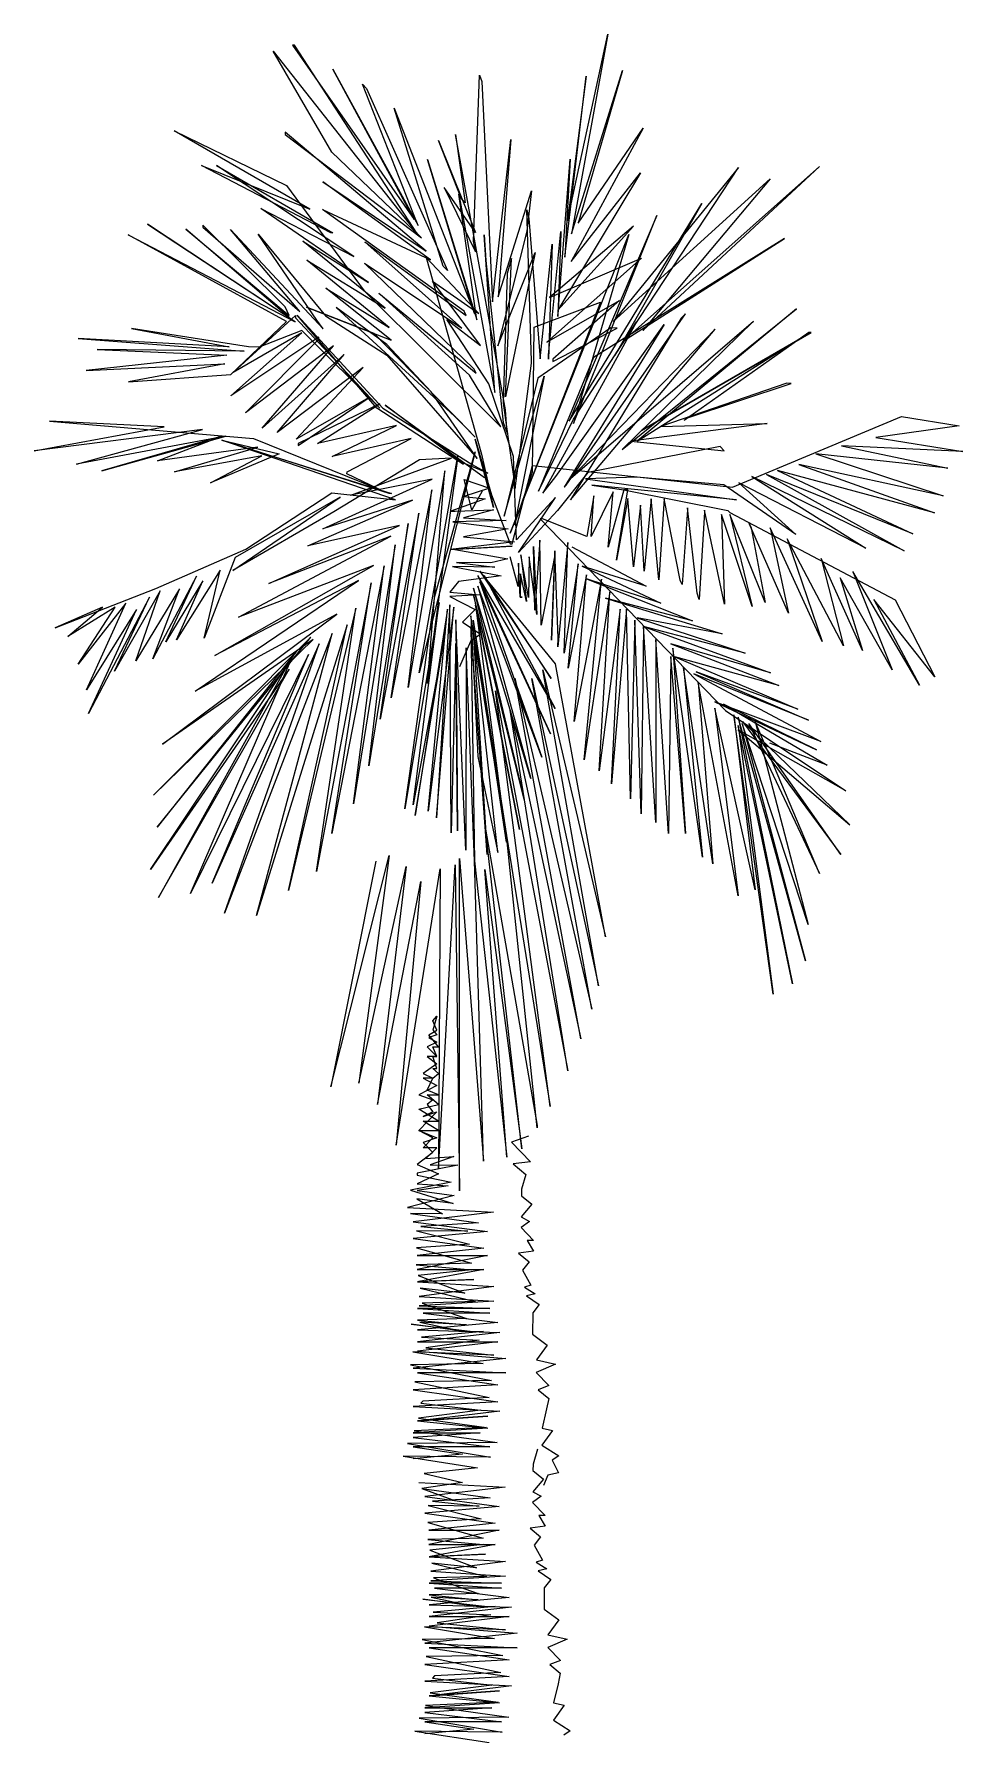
# Model space of a CAD drawing. Header units: millimetres. Extents: x 217.2 to 255.1, y 166.7 to 190.9.
# Drawn here: x 251.996 to 253.102, y 183.566 to 185.593 of the extents above; entities that cross this region are included whole.
import ezdxf

# ---------------------------------------------------------------- set-up
doc = ezdxf.new("R2010")
doc.units = ezdxf.units.MM
doc.layers.add('trees', color=104, linetype='Continuous')

msp = doc.modelspace()

# ---------------------------------------------------------------- linework, layer by layer
at = {"layer": 'trees', "color": 97, "true_color": 0x279b30}
for p, q in [((252.3038, 185.5802), (252.4486, 185.3723)), ((252.4525, 185.3549), (252.3063, 185.5802)), ((252.4486, 185.3723), (252.3517, 185.5517)), ((252.3517, 185.5517), (252.4535, 185.3652)), ((252.5192, 185.3466), (252.5267, 185.5445)), ((252.5292, 185.5369), (252.5421, 185.2741)), ((252.4485, 185.378), (252.387, 185.5335)), ((252.392, 185.5284), (252.4883, 185.3115)), ((252.4833, 185.3166), (252.4247, 185.5052)), ((252.4247, 185.5052), (252.5207, 185.2603)), ((252.3243, 185.3845), (252.1629, 185.4779)), ((252.1629, 185.4779), (252.2967, 185.4128)), ((252.4632, 185.3346), (252.2949, 185.4763)), ((252.2949, 185.4763), (252.2949, 185.4737)), ((252.2949, 185.4737), (252.4574, 185.3504)), ((252.5421, 185.2741), (252.5639, 185.4679)), ((252.5639, 185.4679), (252.5489, 185.2803)), ((252.3493, 185.3563), (252.1954, 185.4369)), ((252.1954, 185.4369), (252.3243, 185.3845)), ((252.3769, 185.3281), (252.2132, 185.4367)), ((252.2132, 185.4367), (252.3518, 185.3563)), ((252.4574, 185.3504), (252.3505, 185.4528)), ((252.5207, 185.2603), (252.4646, 185.4438)), ((252.4646, 185.4438), (252.5232, 185.2527)), ((252.6197, 185.2566), (252.6346, 185.4442)), ((252.6346, 185.4442), (252.6281, 185.3275)), ((252.835, 185.4342), (252.6856, 185.2507)), ((252.6856, 185.2507), (252.8729, 185.421)), ((252.6876, 185.2101), (252.835, 185.4342)), ((252.8729, 185.421), (252.721, 185.2401)), ((252.7914, 185.3915), (252.6876, 185.2101)), ((252.2968, 185.2506), (252.1081, 185.3542)), ((252.1081, 185.3542), (252.307, 185.2505)), ((252.307, 185.2505), (252.1311, 185.3666)), ((252.1311, 185.3666), (252.2998, 185.2554)), ((252.2998, 185.2554), (252.1768, 185.361)), ((252.1768, 185.361), (252.2999, 185.2579)), ((252.2949, 185.2681), (252.1971, 185.3658)), ((252.1971, 185.3633), (252.3126, 185.2629)), ((252.3126, 185.2629), (252.23, 185.3603)), ((252.23, 185.3603), (252.3403, 185.2422)), ((252.6964, 185.0983), (252.904, 185.2658)), ((252.904, 185.2658), (252.7143, 185.1082)), ((252.6351, 185.0635), (252.8531, 185.2512)), ((252.8531, 185.2512), (252.6964, 185.0983)), ((252.7143, 185.1082), (252.9112, 185.2327)), ((252.7195, 185.1208), (252.9215, 185.2377)), ((252.9189, 185.2377), (252.7704, 185.1329)), ((252.9112, 185.2327), (252.9087, 185.2302)), ((252.9215, 185.2377), (252.9189, 185.2377)), ((252.0483, 185.2305), (252.246, 185.2154)), ((252.246, 185.2154), (252.0709, 185.2176)), ((252.0709, 185.2176), (252.2257, 185.2106)), ((252.9087, 185.2302), (252.7195, 185.1208)), ((252.2257, 185.2106), (252.0579, 185.1924)), ((252.0579, 185.1924), (252.223, 185.2005)), ((252.223, 185.2005), (252.1085, 185.179)), ((252.1085, 185.179), (252.2305, 185.1877)), ((252.1085, 185.179), (252.1085, 185.179)), ((252.8928, 185.1771), (252.7424, 185.1256)), ((252.773, 185.1354), (252.8979, 185.177)), ((252.8979, 185.177), (252.8928, 185.1771)), ((252.0141, 185.132), (252.2575, 185.1112)), ((252.8278, 185.0535), (253.0294, 185.1374)), ((253.0294, 185.1374), (253.0294, 185.1374)), ((252.1967, 185.1221), (251.9959, 185.0967)), ((252.0464, 185.0808), (252.1967, 185.1221)), ((252.2245, 185.1142), (252.0464, 185.0808)), ((252.2194, 185.1142), (252.0768, 185.0728)), ((252.0768, 185.0728), (252.2245, 185.1142)), ((252.1429, 185.0847), (252.2194, 185.1142)), ((252.8694, 185.1292), (252.7067, 185.1083)), ((252.7424, 185.1256), (252.8694, 185.1292)), ((253.0978, 185.1264), (252.9986, 185.1124)), ((252.9986, 185.1124), (253.1025, 185.0959)), ((253.0845, 185.0758), (252.9273, 185.0929)), ((252.9273, 185.0929), (253.079, 185.0429)), ((253.1025, 185.0959), (252.9579, 185.1027)), ((252.9579, 185.1027), (253.0845, 185.0758)), ((253.0686, 185.0227), (252.8814, 185.0732)), ((252.8814, 185.0732), (253.0429, 184.9976)), ((253.079, 185.0429), (252.9069, 185.0805)), ((252.9069, 185.0805), (253.0686, 185.0227)), ((252.9869, 184.9805), (252.8355, 185.0585)), ((252.8508, 185.0659), (252.9869, 184.9805)), ((253.0325, 184.9774), (252.8508, 185.0659)), ((253.0429, 184.9976), (252.8686, 185.0683)), ((252.8686, 185.0683), (253.0325, 184.9774)), ((252.8249, 185.0231), (253.0216, 184.9192)), ((252.2396, 184.8983), (252.421, 184.995)), ((252.9347, 184.8695), (252.8729, 185.0048)), ((252.9601, 184.8641), (252.8931, 184.9918)), ((252.8931, 184.9918), (252.9347, 184.8695)), ((252.2354, 184.9694), (252.1987, 184.8734)), ((252.9828, 184.8587), (252.9334, 184.9685)), ((252.9334, 184.9685), (252.9601, 184.8641)), ((252.2175, 184.9544), (252.1657, 184.8712)), ((252.1987, 184.8734), (252.2175, 184.9544)), ((252.2112, 184.8529), (252.4003, 184.9598)), ((252.4003, 184.9598), (252.2396, 184.8983)), ((253.0509, 184.8173), (252.9713, 184.9528)), ((252.9713, 184.9528), (253.0181, 184.8355)), ((252.169, 184.9321), (252.1172, 184.8464)), ((252.1172, 184.8464), (252.1461, 184.9299)), ((252.1895, 184.9471), (252.1375, 184.8487)), ((252.1375, 184.8487), (252.169, 184.9321)), ((252.153, 184.8689), (252.1895, 184.9471)), ((252.197, 184.9419), (252.153, 184.8689)), ((252.1657, 184.8712), (252.197, 184.9419)), ((252.1878, 184.8101), (252.3823, 184.9422)), ((252.3823, 184.9422), (252.2112, 184.8529)), ((252.956, 184.9454), (252.9828, 184.8587)), ((253.0181, 184.8355), (252.956, 184.9454)), ((253.0688, 184.8272), (252.9963, 184.9195)), ((252.9963, 184.9195), (253.0509, 184.8173)), ((253.0216, 184.9192), (253.0688, 184.8272)), ((252.149, 184.7471), (252.3564, 184.9019)), ((252.3564, 184.9019), (252.1878, 184.8101)), ((252.3257, 184.8744), (252.1381, 184.6863)), ((252.1381, 184.6863), (252.3282, 184.8718)), ((252.1427, 184.6482), (252.3257, 184.8744)), ((252.3282, 184.8718), (252.149, 184.7471)), ((252.1345, 184.5975), (252.3077, 184.8568)), ((252.3077, 184.8568), (252.1427, 184.6482)), ((252.3051, 184.8543), (252.1442, 184.5644)), ((252.1823, 184.569), (252.3051, 184.8543)), ((252.2079, 184.5814), (252.3229, 184.8541)), ((252.792, 184.6123), (252.757, 184.8615)), ((252.1442, 184.5644), (252.2998, 184.8366)), ((252.6018, 184.8355), (252.6766, 184.5173)), ((252.6683, 184.459), (252.6018, 184.8355)), ((252.6766, 184.5173), (252.6172, 184.8429)), ((252.8046, 184.6046), (252.7694, 184.8385)), ((252.7694, 184.8385), (252.792, 184.6123)), ((252.9184, 184.7758), (252.782, 184.8307)), ((252.782, 184.8307), (252.9333, 184.7502)), ((252.7846, 184.8332), (252.9184, 184.7758)), ((252.6107, 184.315), (252.5457, 184.8108)), ((252.5457, 184.8108), (252.6316, 184.3579)), ((252.5687, 184.8257), (252.6604, 184.4312)), ((252.6604, 184.4312), (252.589, 184.8255)), ((252.8346, 184.5661), (252.7869, 184.8205)), ((252.7869, 184.8205), (252.8046, 184.6046)), ((252.6316, 184.3579), (252.5632, 184.7877)), ((252.855, 184.5735), (252.8069, 184.7898)), ((252.8069, 184.7898), (252.8346, 184.5661)), ((252.9333, 184.7502), (252.807, 184.7974)), ((252.807, 184.7974), (252.9281, 184.7401)), ((252.9281, 184.7401), (252.8171, 184.7948)), ((252.8171, 184.7948), (252.9406, 184.7222)), ((252.8763, 184.4489), (252.8296, 184.7819)), ((252.8296, 184.7819), (252.855, 184.5735)), ((252.8993, 184.4613), (252.8345, 184.7692)), ((252.8345, 184.7692), (252.8763, 184.4489)), ((252.9149, 184.489), (252.8347, 184.7793)), ((252.8347, 184.7793), (252.8993, 184.4613)), ((252.9179, 184.5321), (252.8396, 184.7717)), ((252.8396, 184.7717), (252.9149, 184.489)), ((252.8397, 184.7742), (252.957, 184.6154)), ((252.957, 184.6154), (252.8473, 184.7716)), ((252.8473, 184.7716), (252.9314, 184.5929)), ((252.9314, 184.5929), (252.8549, 184.774)), ((252.963, 184.6915), (252.8345, 184.7641)), ((252.9406, 184.7222), (252.8724, 184.7484)), ((252.3496, 184.3385), (252.4189, 184.6143)), ((252.4032, 184.6076), (252.3496, 184.3385)), ((252.4189, 184.6143), (252.3826, 184.3432)), ((252.3826, 184.3432), (252.4391, 184.6014)), ((252.3496, 184.3385), (252.3496, 184.3385))]:
    msp.add_line(p, q, dxfattribs=at)
at = {"layer": 'trees', "color": 84, "true_color": 0x2aaf18}
for p, q in [((252.3063, 185.5802), (252.3038, 185.5802)), ((252.6312, 185.3707), (252.6796, 185.5934)), ((252.6796, 185.5934), (252.6361, 185.3554)), ((252.3505, 185.4528), (252.2809, 185.5729)), ((252.2809, 185.5729), (252.4525, 185.3549)), ((252.5267, 185.5445), (252.5292, 185.5369)), ((252.6281, 185.3275), (252.6536, 185.543)), ((252.6536, 185.543), (252.6312, 185.3707)), ((252.6361, 185.3554), (252.6968, 185.5501)), ((252.6968, 185.5501), (252.6439, 185.368)), ((252.387, 185.5335), (252.392, 185.5284)), ((252.7214, 185.4812), (252.6357, 185.3224)), ((252.6439, 185.368), (252.7214, 185.4812)), ((252.5046, 185.3976), (252.4775, 185.4664)), ((252.4775, 185.4664), (252.5219, 185.3568)), ((252.5574, 185.1457), (252.4979, 185.4738)), ((252.4979, 185.4738), (252.5096, 185.3924)), ((252.5639, 185.4679), (252.5639, 185.4679)), ((252.9315, 185.4355), (252.698, 185.2277)), ((252.721, 185.2401), (252.9315, 185.4355)), ((252.1768, 185.361), (252.1768, 185.361)), ((252.1971, 185.3658), (252.1971, 185.3633)), ((252.8898, 185.3497), (252.6622, 185.2078)), ((252.698, 185.2277), (252.8898, 185.3497)), ((252.2512, 185.2205), (252.1119, 185.2425)), ((252.1119, 185.2425), (252.2283, 185.2207)), ((252.2283, 185.2207), (252.0483, 185.2305)), ((252.0709, 185.2176), (252.0709, 185.2176)), ((252.151, 185.1252), (252.0141, 185.132)), ((253.0294, 185.1374), (253.0978, 185.1264)), ((251.9959, 185.0967), (252.151, 185.1252)), ((252.0212, 184.8857), (252.1411, 184.9325)), ((252.1461, 184.9299), (252.0917, 184.8341)), ((252.0774, 184.9104), (252.0212, 184.8857)), ((252.0363, 184.8753), (252.0774, 184.9104)), ((252.0926, 184.9102), (252.0363, 184.8753)), ((252.1053, 184.9151), (252.0486, 184.8422)), ((252.0486, 184.8422), (252.0926, 184.9102)), ((252.0584, 184.8116), (252.1053, 184.9151)), ((252.1333, 184.9224), (252.0606, 184.7837)), ((252.0917, 184.8341), (252.1333, 184.9224)), ((252.1179, 184.9074), (252.0584, 184.8116)), ((252.0606, 184.7837), (252.1179, 184.9074)), ((252.369, 184.8891), (252.2607, 184.5427)), ((252.3511, 184.8791), (252.2227, 184.5457)), ((252.2607, 184.5427), (252.3511, 184.8791)), ((252.3229, 184.8541), (252.1823, 184.569)), ((252.3357, 184.8666), (252.2079, 184.5814)), ((252.2227, 184.5457), (252.3357, 184.8666)), ((252.2998, 184.8366), (252.1345, 184.5975)), ((252.6472, 184.3958), (252.5687, 184.8257)), ((252.589, 184.8255), (252.6683, 184.459)), ((252.5632, 184.7877), (252.6472, 184.3958)), ((252.8195, 184.7871), (252.963, 184.6915)), ((252.9676, 184.6508), (252.8397, 184.7742)), ((252.8549, 184.774), (252.9179, 184.5321)), ((252.8345, 184.7641), (252.9676, 184.6508)), ((252.5335, 184.6459), (252.5952, 184.2924)), ((252.5952, 184.2899), (252.5588, 184.638)), ((252.5588, 184.638), (252.6107, 184.315)), ((252.6107, 184.315), (252.6107, 184.315))]:
    msp.add_line(p, q, dxfattribs=at)
at = {"layer": 'trees', "color": 97, "true_color": 0x25742c}
for p, q in [((252.4682, 185.3244), (252.3399, 185.4174)), ((252.3399, 185.4174), (252.4632, 185.3346)), ((252.7182, 185.428), (252.6197, 185.2642)), ((252.6357, 185.3224), (252.7182, 185.428)), ((252.2967, 185.4128), (252.2967, 185.4128)), ((252.2967, 185.4128), (252.3891, 185.2873)), ((252.5219, 185.3568), (252.4845, 185.4105)), ((252.4845, 185.4105), (252.5216, 185.3339)), ((252.5232, 185.2527), (252.5021, 185.4027)), ((252.5096, 185.3924), (252.5046, 185.3976)), ((252.5489, 185.2803), (252.5885, 185.4067)), ((252.5885, 185.4067), (252.5828, 185.3586)), ((252.3943, 185.2974), (252.2659, 185.3853)), ((252.2659, 185.3853), (252.3769, 185.3281)), ((252.5081, 185.263), (252.3395, 185.3844)), ((252.3395, 185.3844), (252.3395, 185.3844)), ((252.3395, 185.3844), (252.4682, 185.3244)), ((252.4535, 185.3652), (252.4485, 185.378)), ((252.5886, 185.2037), (252.5831, 185.3839)), ((252.5831, 185.3839), (252.5855, 185.3737)), ((252.7379, 185.377), (252.6334, 185.132)), ((252.6384, 185.1294), (252.7379, 185.377)), ((252.7379, 185.377), (252.7379, 185.377)), ((252.3328, 185.2525), (252.263, 185.3548)), ((252.263, 185.3548), (252.343, 185.2574)), ((252.3518, 185.3563), (252.3493, 185.3563)), ((252.4535, 185.3652), (252.4535, 185.3652)), ((252.532, 185.3541), (252.5342, 185.3236)), ((252.5828, 185.3586), (252.5482, 185.2219)), ((252.5855, 185.3737), (252.5987, 185.2061)), ((252.6089, 185.211), (252.6234, 185.3581)), ((252.7098, 185.3646), (252.6098, 185.2795)), ((252.6197, 185.2642), (252.7098, 185.3646)), ((252.6234, 185.3555), (252.6197, 185.2566)), ((252.6234, 185.3581), (252.6234, 185.3555)), ((252.7046, 185.3545), (252.6384, 185.1294)), ((252.4142, 185.2667), (252.3162, 185.3466)), ((252.3162, 185.3466), (252.3943, 185.2974)), ((252.5053, 185.2427), (252.3898, 185.3457)), ((252.3898, 185.3457), (252.5105, 185.2579)), ((252.4632, 185.3346), (252.4632, 185.3346)), ((252.5216, 185.3339), (252.5192, 185.3466)), ((252.5987, 185.2061), (252.6131, 185.343)), ((252.6131, 185.343), (252.6089, 185.2059)), ((252.419, 185.2438), (252.321, 185.3237)), ((252.321, 185.3237), (252.4142, 185.2667)), ((252.3769, 185.3281), (252.3769, 185.3281)), ((252.5199, 185.1943), (252.3895, 185.3203)), ((252.5258, 185.2603), (252.4631, 185.327)), ((252.4682, 185.3244), (252.4682, 185.3244)), ((252.4883, 185.3115), (252.4833, 185.3166)), ((252.5647, 185.3258), (252.5594, 185.3081)), ((252.7195, 185.3264), (252.6066, 185.2263)), ((252.6098, 185.2795), (252.7195, 185.3264)), ((252.6357, 185.3224), (252.6357, 185.3224)), ((252.5279, 185.2222), (252.4704, 185.299)), ((252.4704, 185.299), (252.5258, 185.2603)), ((252.4213, 185.2285), (252.3434, 185.2904)), ((252.3434, 185.2904), (252.419, 185.2438)), ((252.3891, 185.2873), (252.3891, 185.2873)), ((252.5147, 185.1868), (252.4068, 185.2846)), ((252.4068, 185.2846), (252.5224, 185.1892)), ((252.5916, 185.2442), (252.6706, 185.2737)), ((252.6066, 185.2263), (252.6935, 185.276)), ((252.6935, 185.276), (252.614, 185.2059)), ((252.2331, 185.1902), (252.3075, 185.2578)), ((252.2999, 185.2579), (252.2949, 185.2681)), ((252.3075, 185.2578), (252.3075, 185.2553)), ((252.3075, 185.2553), (252.4077, 185.1475)), ((252.4041, 185.1475), (252.3093, 185.2582)), ((252.3093, 185.2582), (252.4112, 185.1475)), ((252.4011, 185.2364), (252.3203, 185.2678)), ((252.3203, 185.2678), (252.3203, 185.2678)), ((252.3203, 185.2678), (252.4213, 185.2285)), ((252.3403, 185.2422), (252.3328, 185.2525)), ((252.343, 185.2574), (252.416, 185.2108)), ((252.4162, 185.2235), (252.3558, 185.2674)), ((252.3558, 185.2674), (252.5014, 185.1337)), ((252.5375, 185.1764), (252.4876, 185.2531)), ((252.4876, 185.2531), (252.5279, 185.2222)), ((252.5105, 185.2579), (252.5081, 185.263)), ((252.6299, 185.0559), (252.772, 185.2598)), ((252.7668, 185.2548), (252.6348, 185.0381)), ((252.772, 185.2598), (252.7668, 185.2548)), ((252.2302, 185.1623), (252.3148, 185.2374)), ((252.3351, 185.2321), (252.2302, 185.1623)), ((252.2305, 185.1877), (252.2968, 185.2506)), ((252.3148, 185.2374), (252.2331, 185.1902)), ((252.3149, 185.24), (252.2639, 185.2203)), ((252.3148, 185.2374), (252.3148, 185.2374)), ((252.4077, 185.1475), (252.3149, 185.24)), ((252.3351, 185.2296), (252.3351, 185.2321)), ((252.5895, 185.0717), (252.5916, 185.2442)), ((252.6829, 185.2431), (252.5959, 185.1833)), ((252.6139, 185.2033), (252.6906, 185.243)), ((252.7465, 185.2474), (252.6273, 185.0534)), ((252.6385, 185.1345), (252.7135, 185.2504)), ((252.6906, 185.243), (252.6829, 185.2431)), ((252.2477, 185.1418), (252.3351, 185.2296)), ((252.3527, 185.2218), (252.2477, 185.1418)), ((252.2639, 185.2203), (252.2512, 185.2205)), ((252.2678, 185.1238), (252.3527, 185.2218)), ((252.4688, 185.167), (252.4162, 185.2235)), ((252.3653, 185.2115), (252.2678, 185.1238)), ((252.2855, 185.1185), (252.3653, 185.2115)), ((252.3879, 185.1959), (252.2855, 185.1185)), ((252.3082, 185.1106), (252.3879, 185.1959)), ((252.5224, 185.1892), (252.5199, 185.1943)), ((252.5689, 185.0516), (252.5885, 185.2011)), ((252.5885, 185.2011), (252.5886, 185.2037)), ((252.6089, 185.2059), (252.6089, 185.211)), ((252.614, 185.2059), (252.6139, 185.2033)), ((252.5558, 185.0188), (252.6036, 185.1857)), ((252.6036, 185.1857), (252.5684, 185.0085)), ((252.3951, 185.1603), (252.3082, 185.1106)), ((252.3107, 185.103), (252.3951, 185.1603)), ((252.4077, 185.1526), (252.3107, 185.1055)), ((252.3335, 185.1052), (252.4077, 185.1526)), ((252.5033, 185.084), (252.414, 185.151)), ((252.5549, 185.1533), (252.5549, 185.1533)), ((252.5549, 185.1533), (252.5689, 185.0516)), ((252.5968, 185.0487), (252.6385, 185.1345)), ((252.7704, 185.1329), (252.773, 185.1354)), ((252.2575, 185.1112), (252.4065, 185.051)), ((252.2855, 185.1185), (252.2855, 185.1185)), ((252.4277, 185.1269), (252.3335, 185.1052)), ((252.3511, 185.0898), (252.4277, 185.1269)), ((252.5547, 185.1305), (252.5596, 185.1177)), ((252.7195, 185.1208), (252.7195, 185.1208)), ((252.7424, 185.1256), (252.7424, 185.1256)), ((252.2624, 185.101), (252.1429, 185.0847)), ((252.1631, 185.0718), (252.2624, 185.101)), ((252.2674, 185.0908), (252.1631, 185.0718)), ((252.2877, 185.0931), (252.2061, 185.0586)), ((252.2061, 185.0586), (252.2674, 185.0908)), ((252.4266, 185.0381), (252.2194, 185.1092)), ((252.2194, 185.1092), (252.2194, 185.1092)), ((252.2194, 185.1092), (252.4217, 185.0458)), ((252.4191, 185.0458), (252.2194, 185.1092)), ((252.2194, 185.1092), (252.2877, 185.0931)), ((252.3107, 185.1055), (252.3107, 185.103)), ((252.7067, 185.1083), (252.8182, 185.0968)), ((252.8182, 185.0968), (252.8132, 185.1019)), ((252.3686, 185.0693), (252.3687, 185.0718)), ((252.4932, 185.0881), (252.4551, 185.086)), ((252.4646, 184.8194), (252.4854, 185.0729)), ((252.5684, 185.0085), (252.5895, 185.0717)), ((252.6555, 185.0709), (252.6194, 185.0256)), ((252.4065, 185.051), (252.3686, 185.0693)), ((252.4417, 184.8146), (252.4699, 185.0503)), ((252.6273, 185.0534), (252.6299, 185.0559)), ((252.7138, 185.0651), (252.6528, 185.0633)), ((252.8327, 185.0382), (252.6604, 185.0556)), ((252.6604, 185.0556), (252.6984, 185.05)), ((252.6984, 185.05), (252.6798, 184.9817)), ((252.6897, 184.9664), (252.7034, 185.05)), ((252.6984, 185.05), (252.8224, 185.0257)), ((252.7034, 185.05), (252.6984, 185.05)), ((252.8177, 185.0562), (252.7138, 185.0651)), ((252.9033, 184.9968), (252.8177, 185.0562)), ((252.8355, 185.0585), (252.9033, 184.9968)), ((252.2327, 184.9542), (252.3607, 185.0415)), ((252.3607, 185.0415), (252.2354, 184.9694)), ((252.2483, 184.9794), (252.3506, 185.0467)), ((252.4469, 185.0379), (252.3399, 185.0036)), ((252.3506, 185.0467), (252.4266, 185.0381)), ((252.4217, 185.0458), (252.4191, 185.0458)), ((252.6627, 185.0429), (252.6545, 184.9947)), ((252.6856, 185.0476), (252.6596, 184.9947)), ((252.7033, 185.0398), (252.6897, 184.9664)), ((252.7099, 184.9585), (252.7033, 185.0398)), ((252.7184, 185.032), (252.7099, 184.9585)), ((252.7226, 184.9533), (252.7184, 185.032)), ((252.7312, 185.0395), (252.7226, 184.9533)), ((252.7402, 184.9429), (252.7312, 185.0395)), ((252.7465, 185.0393), (252.7402, 184.9429)), ((252.7656, 184.9426), (252.7465, 185.0393)), ((252.3529, 185.0238), (252.2327, 184.9542)), ((252.4082, 184.7769), (252.4415, 185.01)), ((252.4212, 184.8021), (252.4544, 185.0225)), ((252.5076, 185.0168), (252.5076, 185.0168)), ((252.6015, 185.0157), (252.599, 185.0157)), ((252.7742, 185.0263), (252.7681, 184.9375)), ((252.7857, 184.9271), (252.7742, 185.0288)), ((252.7742, 185.0288), (252.7742, 185.0263)), ((252.7945, 185.0235), (252.7881, 184.9195)), ((252.8185, 184.914), (252.7945, 185.026)), ((252.7945, 185.026), (252.7945, 185.0235)), ((252.8515, 184.9111), (252.8148, 185.0207)), ((252.8148, 185.0207), (252.8185, 184.914)), ((252.8224, 185.0257), (252.8249, 185.0231)), ((252.8668, 184.916), (252.8249, 185.0206)), ((252.8249, 185.0206), (252.8249, 185.0206)), ((252.8249, 185.0206), (252.8515, 184.9111)), ((252.8945, 184.903), (252.8476, 185.0101)), ((252.8476, 185.0101), (252.8501, 185.005)), ((252.2757, 184.9384), (252.4313, 185.0076)), ((252.421, 184.995), (252.2757, 184.9384)), ((252.8501, 185.005), (252.8668, 184.916)), ((252.8729, 185.0048), (252.8945, 184.903)), ((252.1411, 184.9325), (252.2483, 184.9794)), ((252.426, 184.9848), (252.3765, 184.6758)), ((252.3949, 184.7212), (252.426, 184.9848)), ((252.5631, 184.9857), (252.5656, 184.9857)), ((252.5851, 184.922), (252.5756, 184.9728)), ((252.5756, 184.9728), (252.5825, 184.9169)), ((252.5857, 184.9702), (252.5851, 184.922)), ((252.595, 184.9015), (252.5857, 184.9702)), ((252.6124, 184.8709), (252.6162, 184.9724)), ((252.6316, 184.9874), (252.6199, 184.8632)), ((252.6275, 184.8555), (252.6316, 184.9874)), ((252.6366, 184.9823), (252.7249, 184.9355)), ((252.413, 184.9596), (252.3507, 184.6406)), ((252.3765, 184.6758), (252.413, 184.9596)), ((252.6172, 184.8429), (252.5271, 184.9531)), ((252.5271, 184.9531), (252.6119, 184.8252)), ((252.5729, 184.9627), (252.5726, 184.9348)), ((252.575, 184.9221), (252.5729, 184.9627)), ((252.5753, 184.95), (252.575, 184.9221)), ((252.5825, 184.9169), (252.5753, 184.95)), ((252.5753, 184.95), (252.5753, 184.95)), ((252.644, 184.9619), (252.6275, 184.8555)), ((252.6323, 184.8376), (252.644, 184.9619)), ((252.654, 184.949), (252.6323, 184.8376)), ((252.6392, 184.7741), (252.654, 184.949)), ((252.7249, 184.9355), (252.649, 184.9593)), ((252.649, 184.9593), (252.7424, 184.915)), ((252.3975, 184.9395), (252.3324, 184.5951)), ((252.3507, 184.6406), (252.3975, 184.9395)), ((252.5876, 184.7062), (252.5193, 184.9329)), ((252.6006, 184.7314), (252.5244, 184.9354)), ((252.5244, 184.9354), (252.5876, 184.7062)), ((252.6165, 184.7896), (252.5245, 184.9481)), ((252.5245, 184.9481), (252.6111, 184.7592)), ((252.6111, 184.7592), (252.527, 184.9404)), ((252.527, 184.9404), (252.6006, 184.7314)), ((252.6119, 184.8252), (252.5321, 184.948)), ((252.5321, 184.948), (252.6165, 184.7896)), ((252.6717, 184.9438), (252.6392, 184.7741)), ((252.6513, 184.7283), (252.6717, 184.9438)), ((252.6817, 184.9284), (252.6513, 184.7283)), ((252.7424, 184.915), (252.6539, 184.944)), ((252.6539, 184.944), (252.7802, 184.8942)), ((252.6689, 184.7154), (252.6817, 184.9284)), ((252.7681, 184.9375), (252.7656, 184.9426)), ((252.3794, 184.9092), (252.2991, 184.5726)), ((252.3324, 184.5951), (252.3794, 184.9092)), ((252.4374, 184.67), (252.4735, 184.9233)), ((252.4784, 184.9157), (252.4374, 184.67)), ((252.4476, 184.6749), (252.4784, 184.9157)), ((252.4885, 184.9079), (252.45, 184.6622)), ((252.4653, 184.6671), (252.4885, 184.9079)), ((252.5797, 184.6809), (252.5192, 184.9253)), ((252.5192, 184.9253), (252.5741, 184.6454)), ((252.5741, 184.6454), (252.5216, 184.9126)), ((252.5216, 184.9126), (252.5587, 184.6304)), ((252.575, 184.9221), (252.5775, 184.9221)), ((252.5775, 184.9221), (252.575, 184.9221)), ((252.6941, 184.9079), (252.6689, 184.7154)), ((252.7802, 184.8942), (252.6765, 184.9209)), ((252.6765, 184.9209), (252.8156, 184.8786)), ((252.7017, 184.9079), (252.6839, 184.6999)), ((252.6839, 184.6999), (252.6941, 184.9079)), ((252.7066, 184.6819), (252.7017, 184.9079)), ((252.7881, 184.9195), (252.7857, 184.9271)), ((252.8668, 184.916), (252.8668, 184.916)), ((252.2991, 184.5726), (252.369, 184.8891)), ((252.5104, 184.6208), (252.4985, 184.8951)), ((252.4985, 184.8951), (252.5005, 184.6438)), ((252.5612, 184.6228), (252.5163, 184.9)), ((252.5163, 184.9), (252.5244, 184.7323)), ((252.5587, 184.6304), (252.5188, 184.8949)), ((252.5188, 184.8949), (252.5612, 184.6228)), ((252.7117, 184.895), (252.7066, 184.6819)), ((252.719, 184.664), (252.7117, 184.895)), ((252.8156, 184.8786), (252.7143, 184.8976)), ((252.7143, 184.8976), (252.8432, 184.8554)), ((252.8945, 184.903), (252.8945, 184.903)), ((252.4856, 184.88), (252.4476, 184.6749)), ((252.45, 184.6622), (252.4856, 184.88)), ((252.4982, 184.8672), (252.4929, 184.6414)), ((252.5005, 184.6438), (252.4982, 184.8672)), ((252.5262, 184.877), (252.516, 184.8695)), ((252.5357, 184.6155), (252.5162, 184.8873)), ((252.5162, 184.8873), (252.5204, 184.608)), ((252.5484, 184.6178), (252.5187, 184.8872)), ((252.5187, 184.8872), (252.5357, 184.6155)), ((252.5262, 184.8795), (252.5262, 184.877)), ((252.6199, 184.8632), (252.6201, 184.8733)), ((252.7218, 184.8873), (252.719, 184.664)), ((252.8432, 184.8554), (252.7218, 184.8873)), ((252.7218, 184.8873), (252.8734, 184.8322)), ((252.7367, 184.6536), (252.7218, 184.8873)), ((252.7368, 184.8719), (252.7367, 184.6536)), ((252.7518, 184.6407), (252.7368, 184.8719)), ((252.5108, 184.862), (252.5104, 184.6208)), ((252.5204, 184.608), (252.5108, 184.862)), ((252.7543, 184.8514), (252.7518, 184.6407)), ((252.7721, 184.6405), (252.7543, 184.8514)), ((252.8734, 184.8322), (252.7545, 184.8666)), ((252.7545, 184.8666), (252.8833, 184.8168)), ((252.757, 184.8615), (252.7721, 184.6405)), ((252.8833, 184.8168), (252.7594, 184.8513)), ((252.7594, 184.8513), (252.9058, 184.7886)), ((252.9058, 184.7886), (252.7846, 184.8332)), ((252.4646, 184.8219), (252.4646, 184.8194)), ((252.5244, 184.7323), (252.5484, 184.6178)), ((252.5771, 184.2647), (252.5335, 184.6459)), ((252.5027, 184.6108), (252.5313, 184.25)), ((252.5313, 184.25), (252.5204, 184.608)), ((252.5204, 184.608), (252.5592, 184.2548)), ((252.4391, 184.6014), (252.4052, 184.3175)), ((252.4052, 184.3175), (252.4566, 184.5834)), ((252.4566, 184.5834), (252.4274, 184.2691)), ((252.4778, 184.2405), (252.4975, 184.6032)), ((252.5592, 184.2548), (252.533, 184.5977)), ((252.533, 184.5977), (252.5771, 184.2647)), ((252.4958, 184.2555), (252.4958, 184.2555)), ((252.589, 184.1986), (252.5761, 184.1835))]:
    msp.add_line(p, q, dxfattribs=at)
at = {"layer": 'trees', "color": 99, "true_color": 0x1a511e}
for p, q in [((252.5021, 185.4027), (252.5449, 185.1661)), ((252.6334, 185.132), (252.7914, 185.3915)), ((252.5449, 185.1661), (252.532, 185.3541)), ((252.5632, 184.9984), (252.7046, 185.3545)), ((252.3895, 185.3203), (252.5053, 185.2427)), ((252.4631, 185.327), (252.5288, 185.0927)), ((252.5342, 185.3236), (252.5547, 185.1305)), ((252.5482, 185.2219), (252.5927, 185.3331)), ((252.5927, 185.3331), (252.5576, 185.1609)), ((252.5576, 185.1609), (252.5647, 185.3258)), ((252.5594, 185.3081), (252.5549, 185.1533)), ((252.3891, 185.2873), (252.5521, 185.1254)), ((252.6706, 185.2737), (252.5632, 184.9984)), ((252.5215, 185.1131), (252.4011, 185.2364)), ((252.7135, 185.2504), (252.6019, 185.0461)), ((252.6173, 185.0662), (252.7465, 185.2474)), ((252.6348, 185.0381), (252.8073, 185.2416)), ((252.8073, 185.2416), (252.6351, 185.0635)), ((252.416, 185.2108), (252.5237, 185.0877)), ((252.6622, 185.2078), (252.5968, 185.0487)), ((252.5521, 185.1254), (252.5147, 185.1868)), ((252.5669, 185.0897), (252.5375, 185.1764)), ((252.5959, 185.1833), (252.5558, 185.0188)), ((252.414, 185.151), (252.5323, 185.0649)), ((252.5237, 185.0877), (252.4688, 185.167)), ((252.5075, 185.0805), (252.4041, 185.1475)), ((252.4112, 185.1475), (252.5178, 185.0805)), ((252.5014, 185.1337), (252.5215, 185.1131)), ((252.5596, 185.1177), (252.5574, 185.1457)), ((252.4453, 185.1115), (252.3511, 185.0898)), ((252.3687, 185.0718), (252.4453, 185.1115)), ((252.5433, 185.0291), (252.5214, 185.1106)), ((252.5214, 185.1106), (252.5409, 185.0443)), ((252.5212, 185.0953), (252.4546, 184.8322)), ((252.4546, 184.8322), (252.5009, 185.0905)), ((252.5009, 185.0905), (252.4646, 184.8219)), ((252.4735, 184.9233), (252.5212, 185.0953)), ((252.5288, 185.0927), (252.5433, 185.0291)), ((252.8132, 185.1019), (252.6555, 185.0709)), ((252.4551, 185.086), (252.3529, 185.0238)), ((252.3734, 185.0438), (252.4932, 185.0881)), ((252.4854, 185.0729), (252.4417, 184.8146)), ((252.5365, 185.0701), (252.5033, 185.084)), ((252.5178, 185.0805), (252.5365, 185.0701)), ((252.5656, 184.9857), (252.5896, 185.0793)), ((252.5707, 184.9907), (252.5669, 185.0897)), ((252.5896, 185.0793), (252.8278, 185.0535)), ((252.3399, 185.0036), (252.4701, 185.063)), ((252.4701, 185.063), (252.3734, 185.0438)), ((252.4699, 185.0503), (252.4212, 184.8021)), ((252.6019, 185.0461), (252.6173, 185.0662)), ((252.6528, 185.0633), (252.8327, 185.0382)), ((252.3219, 184.9835), (252.4469, 185.0379)), ((252.5079, 185.0422), (252.5079, 185.0422)), ((252.5333, 185.0394), (252.5333, 185.0394)), ((252.5409, 185.0443), (252.5631, 184.9857)), ((252.617, 185.0409), (252.5707, 184.9907)), ((252.5731, 184.9754), (252.617, 185.0409)), ((252.6596, 184.9947), (252.6627, 185.0429)), ((252.6798, 184.9817), (252.6856, 185.0476)), ((252.4415, 185.01), (252.3949, 184.7212)), ((252.4544, 185.0225), (252.4082, 184.7769)), ((252.5432, 185.0265), (252.5432, 185.0265)), ((252.6194, 185.0256), (252.5731, 184.9754)), ((252.599, 185.0157), (252.8195, 184.7871)), ((252.6545, 184.9947), (252.6015, 185.0157)), ((252.4313, 185.0076), (252.3219, 184.9835)), ((252.5986, 184.9903), (252.5926, 184.9066)), ((252.5999, 184.8888), (252.5986, 184.9903)), ((252.5726, 184.9348), (252.5629, 184.9705)), ((252.5926, 184.9066), (252.5909, 184.9828)), ((252.5909, 184.9828), (252.595, 184.9015)), ((252.6162, 184.9724), (252.5999, 184.8888)), ((252.6163, 184.9774), (252.6124, 184.8709)), ((252.6201, 184.8733), (252.6163, 184.9774)), ((252.5193, 184.9329), (252.5797, 184.6809)), ((252.4961, 184.9104), (252.4653, 184.6671)), ((252.4911, 184.913), (252.4753, 184.6593)), ((252.4753, 184.6593), (252.4961, 184.9104)), ((252.4929, 184.6414), (252.4911, 184.913))]:
    msp.add_line(p, q, dxfattribs=at)
at = {"layer": 'trees', "color": 45, "true_color": 0xba8d4a}
for p, q in [((252.5385, 185.052), (252.5079, 185.0422)), ((252.5297, 185.0484), (252.5176, 185.0263)), ((252.5583, 185.0137), (252.4948, 185.0119)), ((252.5607, 185.0035), (252.5073, 184.994)), ((252.5073, 184.994), (252.5682, 184.9882)), ((252.497, 184.9789), (252.5603, 184.968)), ((252.5399, 184.9631), (252.4993, 184.9636)), ((252.4993, 184.9636), (252.545, 184.958))]:
    msp.add_line(p, q, dxfattribs=at)
at = {"layer": 'trees', "color": 49, "true_color": 0x594322}
for p, q in [((252.5176, 185.0263), (252.5082, 185.0625)), ((252.5082, 185.0625), (252.5385, 185.052)), ((252.5333, 185.0394), (252.4925, 185.0246)), ((252.5079, 185.0422), (252.5333, 185.0394)), ((252.4925, 185.0246), (252.4975, 185.0246)), ((252.4948, 185.0119), (252.5607, 185.0035)), ((252.4975, 185.0246), (252.5432, 185.0265)), ((252.5432, 185.0265), (252.5076, 185.0168)), ((252.5076, 185.0168), (252.5583, 185.0137)), ((252.5682, 184.9882), (252.4919, 184.9789)), ((252.4919, 184.9789), (252.5656, 184.9831)), ((252.5656, 184.9831), (252.497, 184.9789)), ((252.545, 184.958), (252.4942, 184.9586)), ((252.4942, 184.9586), (252.5524, 184.9477)), ((252.5603, 184.968), (252.5399, 184.9631)), ((252.5016, 184.9408), (252.4913, 184.9282)), ((252.4913, 184.9282), (252.5268, 184.9252)), ((252.5524, 184.9477), (252.5016, 184.9408)), ((252.5268, 184.9252), (252.4912, 184.9231)), ((252.4912, 184.9231), (252.5215, 184.9075)), ((252.5215, 184.9075), (252.5061, 184.8925)), ((252.5061, 184.8925), (252.5262, 184.8795)), ((252.516, 184.8695), (252.5029, 184.8392)), ((252.5029, 184.2148), (252.5027, 184.6108)), ((252.4274, 184.2691), (252.4797, 184.5984)), ((252.4797, 184.5984), (252.4778, 184.2405)), ((252.4975, 184.6032), (252.5029, 184.2148)), ((252.471, 184.4173), (252.4756, 184.423)), ((252.4756, 184.423), (252.471, 184.4061)), ((252.4661, 184.4005), (252.4756, 184.4061)), ((252.4756, 184.4061), (252.471, 184.4173)), ((252.471, 184.4061), (252.4756, 184.4005)), ((252.4756, 184.3918), (252.464, 184.3862)), ((252.464, 184.3862), (252.4756, 184.3746)), ((252.4778, 184.3862), (252.4661, 184.4005)), ((252.4756, 184.4005), (252.4661, 184.3975)), ((252.4661, 184.3975), (252.4756, 184.3918)), ((252.4756, 184.3746), (252.471, 184.3862)), ((252.471, 184.3862), (252.4778, 184.3862)), ((252.4756, 184.3659), (252.4594, 184.3547)), ((252.4756, 184.3746), (252.464, 184.3746)), ((252.464, 184.3746), (252.4756, 184.3659)), ((252.4756, 184.3603), (252.471, 184.3746)), ((252.471, 184.3746), (252.4756, 184.3746)), ((252.4778, 184.3547), (252.471, 184.3603)), ((252.471, 184.3603), (252.4756, 184.3603)), ((252.4756, 184.3404), (252.4544, 184.3292)), ((252.4594, 184.3547), (252.471, 184.349)), ((252.471, 184.349), (252.4594, 184.349)), ((252.4594, 184.349), (252.4756, 184.3404)), ((252.464, 184.3348), (252.471, 184.349)), ((252.471, 184.349), (252.4778, 184.3547)), ((252.4544, 184.3292), (252.471, 184.3231)), ((252.4778, 184.3292), (252.464, 184.3348)), ((252.4778, 184.3175), (252.464, 184.3292)), ((252.464, 184.3292), (252.4778, 184.3292)), ((252.471, 184.3231), (252.464, 184.3175)), ((252.4544, 184.3119), (252.4778, 184.3175)), ((252.4778, 184.2976), (252.4544, 184.3119)), ((252.4756, 184.3088), (252.4544, 184.2864)), ((252.471, 184.3088), (252.4594, 184.3032)), ((252.4594, 184.3032), (252.4756, 184.3088)), ((252.464, 184.3175), (252.471, 184.3088)), ((252.471, 184.2777), (252.4544, 184.2864)), ((252.4544, 184.2864), (252.4778, 184.2864)), ((252.4544, 184.2864), (252.4756, 184.2777)), ((252.4778, 184.2864), (252.4594, 184.2976)), ((252.4594, 184.2976), (252.4778, 184.2976)), ((252.5849, 184.2798), (252.5645, 184.2725)), ((252.5952, 184.2924), (252.5952, 184.2899)), ((252.471, 184.2604), (252.4523, 184.2462)), ((252.4594, 184.266), (252.471, 184.2777)), ((252.4756, 184.2777), (252.4594, 184.2721)), ((252.4594, 184.2721), (252.471, 184.2604)), ((252.4756, 184.266), (252.4594, 184.266)), ((252.4628, 184.2534), (252.4756, 184.266)), ((252.5645, 184.2725), (252.5645, 184.2725)), ((252.5645, 184.2725), (252.5871, 184.2493)), ((252.4523, 184.2462), (252.4778, 184.2349)), ((252.5007, 184.2453), (252.4524, 184.2358)), ((252.4628, 184.2534), (252.4958, 184.2555)), ((252.4958, 184.2555), (252.4677, 184.2457)), ((252.4677, 184.2457), (252.5007, 184.2453)), ((252.5871, 184.2493), (252.5668, 184.247)), ((252.5668, 184.247), (252.5818, 184.2342)), ((252.4929, 184.2251), (252.4445, 184.2155)), ((252.4778, 184.2349), (252.4523, 184.2232)), ((252.4523, 184.2232), (252.4894, 184.2206)), ((252.4894, 184.2206), (252.4523, 184.215)), ((252.4524, 184.2358), (252.4524, 184.2332)), ((252.4524, 184.2332), (252.4929, 184.2251)), ((252.5818, 184.2342), (252.5765, 184.2165)), ((252.4965, 184.209), (252.4406, 184.1947)), ((252.4445, 184.2155), (252.4951, 184.1997)), ((252.4951, 184.1997), (252.452, 184.2053)), ((252.452, 184.2053), (252.4823, 184.1872)), ((252.4523, 184.215), (252.4965, 184.209)), ((252.5765, 184.2165), (252.5764, 184.2089)), ((252.5764, 184.2089), (252.589, 184.1986)), ((252.4406, 184.1947), (252.5433, 184.1891)), ((252.4823, 184.1872), (252.4442, 184.1876)), ((252.4442, 184.1876), (252.5253, 184.1765)), ((252.5433, 184.1891), (252.4477, 184.1779)), ((252.4477, 184.1779), (252.5362, 184.1662)), ((252.5253, 184.1765), (252.4567, 184.1722)), ((252.4477, 183.9578), (252.5507, 183.9522)), ((252.4567, 183.9616), (252.5276, 183.9531)), ((252.609, 183.9673), (252.6063, 183.9547)), ((252.5365, 183.9461), (252.4526, 183.9405)), ((252.4526, 183.9405), (252.5365, 183.9319)), ((252.5276, 183.9531), (252.4539, 183.9438)), ((252.4539, 183.9438), (252.535, 183.9327)), ((252.5507, 183.9522), (252.4548, 183.9405)), ((252.4548, 183.9405), (252.5365, 183.9461)), ((252.6063, 183.9547), (252.601, 183.9319)), ((252.5475, 183.9148), (252.4409, 183.9135)), ((252.5365, 183.9319), (252.4477, 183.9263)), ((252.4477, 183.9263), (252.5273, 183.9263)), ((252.5273, 183.9263), (252.4477, 183.9206)), ((252.4477, 183.9206), (252.539, 183.9094)), ((252.535, 183.9327), (252.4487, 183.9287)), ((252.4487, 183.9287), (252.5475, 183.9148)), ((252.6136, 183.9292), (252.6007, 183.9116)), ((252.601, 183.9319), (252.6136, 183.9292)), ((252.499, 183.8976), (252.4356, 183.8984)), ((252.4356, 183.8984), (252.5243, 183.8846)), ((252.4409, 183.9135), (252.5396, 183.8971)), ((252.539, 183.9094), (252.4477, 183.9094)), ((252.4477, 183.9094), (252.5061, 183.9007)), ((252.5061, 183.9007), (252.4477, 183.8951)), ((252.5396, 183.8971), (252.499, 183.8976)), ((252.5956, 183.9066), (252.5903, 183.8889)), ((252.6007, 183.9116), (252.6209, 183.8987)), ((252.6209, 183.8987), (252.6132, 183.8937)), ((252.5243, 183.8846), (252.4607, 183.8778)), ((252.4607, 183.8778), (252.5063, 183.8671)), ((252.5903, 183.8889), (252.5902, 183.8813)), ((252.5902, 183.8813), (252.6028, 183.871)), ((252.6079, 183.876), (252.6027, 183.8634)), ((252.6206, 183.8784), (252.6079, 183.876)), ((252.6132, 183.8937), (252.6206, 183.8784)), ((252.4544, 183.8671), (252.557, 183.8615)), ((252.5063, 183.8671), (252.458, 183.86)), ((252.458, 183.86), (252.4934, 183.8469)), ((252.458, 183.86), (252.5391, 183.8489)), ((252.557, 183.8615), (252.4615, 183.8503)), ((252.6028, 183.871), (252.5899, 183.8559)), ((252.562, 183.6358), (252.4615, 183.6302)), ((252.473, 183.6365), (252.4705, 183.634)), ((252.4705, 183.634), (252.5414, 183.6255)), ((252.6228, 183.6398), (252.6201, 183.6271)), ((252.4615, 183.6302), (252.5645, 183.6246)), ((252.5503, 183.6186), (252.4664, 183.6129)), ((252.4664, 183.6129), (252.5503, 183.6043)), ((252.5414, 183.6255), (252.4677, 183.6163)), ((252.4677, 183.6163), (252.5488, 183.6051)), ((252.5645, 183.6246), (252.4685, 183.6129)), ((252.4685, 183.6129), (252.5503, 183.6186)), ((252.6201, 183.6271), (252.6148, 183.6043)), ((252.5503, 183.6043), (252.4615, 183.5987)), ((252.4615, 183.5987), (252.5411, 183.5987)), ((252.5411, 183.5987), (252.4615, 183.593)), ((252.4615, 183.593), (252.5528, 183.5818)), ((252.5488, 183.6051), (252.4624, 183.6011)), ((252.4624, 183.6011), (252.5613, 183.5872)), ((252.6274, 183.6016), (252.6145, 183.584)), ((252.6148, 183.6043), (252.6274, 183.6016)), ((252.4494, 183.5708), (252.538, 183.557)), ((252.5128, 183.57), (252.4494, 183.5708)), ((252.5613, 183.5872), (252.4546, 183.586)), ((252.4546, 183.586), (252.5534, 183.5695)), ((252.5528, 183.5818), (252.4615, 183.5818)), ((252.4615, 183.5818), (252.5199, 183.5732)), ((252.5199, 183.5732), (252.4615, 183.5675)), ((252.5534, 183.5695), (252.5128, 183.57)), ((252.6145, 183.584), (252.6347, 183.5711)), ((252.6347, 183.5711), (252.627, 183.5661))]:
    msp.add_line(p, q, dxfattribs=at)
at = {"layer": 'trees', "color": 47, "true_color": 0x8d6a35}
for p, q in [((252.5862, 184.1783), (252.576, 184.1708)), ((252.5761, 184.1835), (252.5862, 184.1783)), ((252.5362, 184.1662), (252.4477, 184.158)), ((252.4477, 184.158), (252.5316, 184.1463)), ((252.5125, 184.1665), (252.4516, 184.1672)), ((252.4516, 184.1672), (252.5148, 184.1512)), ((252.4567, 184.1722), (252.5125, 184.1665)), ((252.576, 184.1708), (252.591, 184.1554)), ((252.5148, 184.1512), (252.4513, 184.1469)), ((252.4513, 184.1469), (252.5171, 184.1284)), ((252.5316, 184.1463), (252.4523, 184.1376)), ((252.4523, 184.1376), (252.5362, 184.1376)), ((252.5362, 184.1376), (252.4523, 184.1208)), ((252.5909, 184.1427), (252.5731, 184.1404)), ((252.5731, 184.1404), (252.5856, 184.1301)), ((252.591, 184.1554), (252.5834, 184.1555)), ((252.5834, 184.1555), (252.5909, 184.1427)), ((252.5171, 184.1284), (252.4511, 184.1266)), ((252.4511, 184.1266), (252.517, 184.1207)), ((252.4523, 184.1208), (252.5316, 184.1208)), ((252.517, 184.1207), (252.4535, 184.1139)), ((252.5316, 184.1208), (252.4544, 184.1065)), ((252.5856, 184.1301), (252.5779, 184.12)), ((252.5779, 184.12), (252.5878, 184.1021)), ((252.5199, 184.1091), (252.4526, 184.1061)), ((252.4526, 184.1061), (252.5436, 184.1005)), ((252.4535, 184.1139), (252.509, 184.0929)), ((252.4544, 184.1065), (252.5199, 184.1091)), ((252.5436, 184.1005), (252.4548, 184.0888)), ((252.509, 184.0929), (252.4558, 184.0987)), ((252.4558, 184.0987), (252.5216, 184.0826)), ((252.5878, 184.1021), (252.5802, 184.0997)), ((252.5802, 184.0997), (252.5928, 184.0919)), ((252.4548, 184.0888), (252.5436, 184.0832)), ((252.5436, 184.0832), (252.4548, 184.0776)), ((252.4548, 184.0776), (252.539, 184.0745)), ((252.5216, 184.0826), (252.4581, 184.0809)), ((252.4581, 184.0809), (252.5112, 184.0624)), ((252.5928, 184.0919), (252.5826, 184.0895)), ((252.5826, 184.0895), (252.5977, 184.0792)), ((252.5977, 184.0792), (252.59, 184.0691)), ((252.539, 184.0745), (252.4526, 184.0745)), ((252.4526, 184.0745), (252.539, 184.0689)), ((252.5482, 184.0577), (252.4526, 184.049)), ((252.5112, 184.0624), (252.4528, 184.0606)), ((252.4528, 184.0606), (252.5111, 184.0548)), ((252.5111, 184.0548), (252.4553, 184.058)), ((252.4553, 184.058), (252.5059, 184.0473)), ((252.539, 184.0689), (252.4594, 184.0689)), ((252.4594, 184.0689), (252.5482, 184.0577)), ((252.59, 184.0691), (252.5897, 184.0437)), ((252.5059, 184.0473), (252.4451, 184.0556)), ((252.4451, 184.0556), (252.5186, 184.0471)), ((252.4526, 184.049), (252.5507, 184.046)), ((252.5507, 184.046), (252.4526, 184.0348)), ((252.5313, 184.047), (252.4576, 184.0403)), ((252.4576, 184.0403), (252.5261, 184.0369)), ((252.5261, 184.0369), (252.4626, 184.0275)), ((252.5059, 184.0473), (252.4756, 184.0527)), ((252.4756, 184.0527), (252.5059, 184.0473)), ((252.5186, 184.0471), (252.5313, 184.047)), ((252.5897, 184.0437), (252.6073, 184.0308)), ((252.5437, 184.0189), (252.4473, 184.0226)), ((252.4473, 184.0226), (252.5309, 184.0089)), ((252.4526, 184.0348), (252.5482, 184.0348)), ((252.5482, 184.0348), (252.4526, 184.0235)), ((252.4526, 184.0235), (252.5578, 184.0149)), ((252.4626, 184.0275), (252.5437, 184.0189)), ((252.6073, 184.0308), (252.5944, 184.0132)), ((252.5309, 184.0089), (252.4445, 184.0074)), ((252.4445, 184.0074), (252.5408, 183.9885)), ((252.5578, 184.0149), (252.4477, 184.0032)), ((252.4477, 184.0032), (252.5578, 183.9976)), ((252.5578, 183.9976), (252.4526, 183.9976)), ((252.4526, 183.9976), (252.5482, 183.9833)), ((252.6171, 184.0079), (252.5942, 183.998)), ((252.5942, 183.998), (252.6092, 183.9826)), ((252.5944, 184.0132), (252.6171, 184.0079)), ((252.5482, 183.9833), (252.4477, 183.9777)), ((252.4477, 183.9777), (252.5482, 183.9634)), ((252.5408, 183.9885), (252.4494, 183.9871)), ((252.4494, 183.9871), (252.538, 183.9682)), ((252.6092, 183.9826), (252.5965, 183.9776)), ((252.5965, 183.9776), (252.609, 183.9673)), ((252.5482, 183.9634), (252.4477, 183.9578)), ((252.4592, 183.9641), (252.4567, 183.9616)), ((252.538, 183.9682), (252.4592, 183.9641)), ((252.5899, 183.8559), (252.6, 183.8507)), ((252.4615, 183.8503), (252.55, 183.8386)), ((252.55, 183.8386), (252.4615, 183.8304)), ((252.5262, 183.8389), (252.4653, 183.8396)), ((252.4653, 183.8396), (252.5286, 183.8236)), ((252.5391, 183.8489), (252.4705, 183.8447)), ((252.4705, 183.8447), (252.5262, 183.8389)), ((252.6, 183.8507), (252.5898, 183.8432)), ((252.5898, 183.8432), (252.6048, 183.8278)), ((252.4615, 183.8304), (252.5454, 183.8187)), ((252.5286, 183.8236), (252.4651, 183.8193)), ((252.4651, 183.8193), (252.5309, 183.8008)), ((252.5454, 183.8187), (252.4661, 183.8101)), ((252.6046, 183.8151), (252.5868, 183.8128)), ((252.6048, 183.8278), (252.5972, 183.8279)), ((252.5972, 183.8279), (252.6046, 183.8151)), ((252.5309, 183.8008), (252.4648, 183.799)), ((252.4648, 183.799), (252.5308, 183.7932)), ((252.4661, 183.8101), (252.55, 183.8101)), ((252.55, 183.8101), (252.4661, 183.7932)), ((252.4661, 183.7932), (252.5454, 183.7932)), ((252.5308, 183.7932), (252.4672, 183.7863)), ((252.5454, 183.7932), (252.4682, 183.7789)), ((252.5868, 183.8128), (252.5994, 183.8025)), ((252.5994, 183.8025), (252.5917, 183.7924)), ((252.5337, 183.7815), (252.4664, 183.7785)), ((252.4664, 183.7785), (252.5574, 183.7729)), ((252.4672, 183.7863), (252.5228, 183.7653)), ((252.4682, 183.7789), (252.5337, 183.7815)), ((252.5574, 183.7729), (252.4685, 183.7612)), ((252.5917, 183.7924), (252.6016, 183.7745)), ((252.6016, 183.7745), (252.594, 183.7721)), ((252.4685, 183.7612), (252.5574, 183.7556)), ((252.5574, 183.7556), (252.4685, 183.75)), ((252.5228, 183.7653), (252.4696, 183.7711)), ((252.4696, 183.7711), (252.5354, 183.755)), ((252.5354, 183.755), (252.4719, 183.7533)), ((252.4719, 183.7533), (252.525, 183.7349)), ((252.594, 183.7721), (252.6066, 183.7643)), ((252.6066, 183.7643), (252.5964, 183.7619)), ((252.5964, 183.7619), (252.6115, 183.7516)), ((252.5528, 183.7469), (252.4664, 183.7469)), ((252.4664, 183.7469), (252.5528, 183.7413)), ((252.525, 183.7349), (252.4666, 183.733)), ((252.4666, 183.733), (252.5249, 183.7272)), ((252.4685, 183.75), (252.5528, 183.7469)), ((252.5528, 183.7413), (252.4731, 183.7413)), ((252.4731, 183.7413), (252.562, 183.7301)), ((252.6037, 183.7415), (252.6034, 183.7161)), ((252.6115, 183.7516), (252.6037, 183.7415)), ((252.5197, 183.7197), (252.4589, 183.728)), ((252.4589, 183.728), (252.5324, 183.7195)), ((252.562, 183.7301), (252.4664, 183.7214)), ((252.4664, 183.7214), (252.5645, 183.7184)), ((252.5645, 183.7184), (252.4664, 183.7072)), ((252.5249, 183.7272), (252.4691, 183.7305)), ((252.4691, 183.7305), (252.5197, 183.7197)), ((252.5451, 183.7194), (252.4714, 183.7127)), ((252.4714, 183.7127), (252.5399, 183.7093)), ((252.5197, 183.7197), (252.4893, 183.7251)), ((252.4893, 183.7251), (252.5197, 183.7197)), ((252.5324, 183.7195), (252.5451, 183.7194)), ((252.6034, 183.7161), (252.621, 183.7032)), ((252.5574, 183.6913), (252.461, 183.695)), ((252.461, 183.695), (252.5446, 183.6813)), ((252.4664, 183.7072), (252.562, 183.7072)), ((252.562, 183.7072), (252.4664, 183.6959)), ((252.4664, 183.6959), (252.5716, 183.6873)), ((252.5399, 183.7093), (252.4763, 183.6999)), ((252.4763, 183.6999), (252.5574, 183.6913)), ((252.621, 183.7032), (252.6081, 183.6856)), ((252.5446, 183.6813), (252.4583, 183.6798)), ((252.4583, 183.6798), (252.5545, 183.6609)), ((252.5716, 183.6873), (252.4615, 183.6756)), ((252.4615, 183.6756), (252.5716, 183.67)), ((252.6309, 183.6803), (252.608, 183.6704)), ((252.6081, 183.6856), (252.6309, 183.6803)), ((252.562, 183.6557), (252.4615, 183.6501)), ((252.5545, 183.6609), (252.4631, 183.6595)), ((252.4631, 183.6595), (252.5518, 183.6406)), ((252.5716, 183.67), (252.4664, 183.67)), ((252.4664, 183.67), (252.562, 183.6557)), ((252.608, 183.6704), (252.623, 183.655)), ((252.623, 183.655), (252.6102, 183.6501)), ((252.4615, 183.6501), (252.562, 183.6358)), ((252.5518, 183.6406), (252.473, 183.6365)), ((252.6102, 183.6501), (252.6228, 183.6398))]:
    msp.add_line(p, q, dxfattribs=at)

doc.saveas('drawing.dxf')
